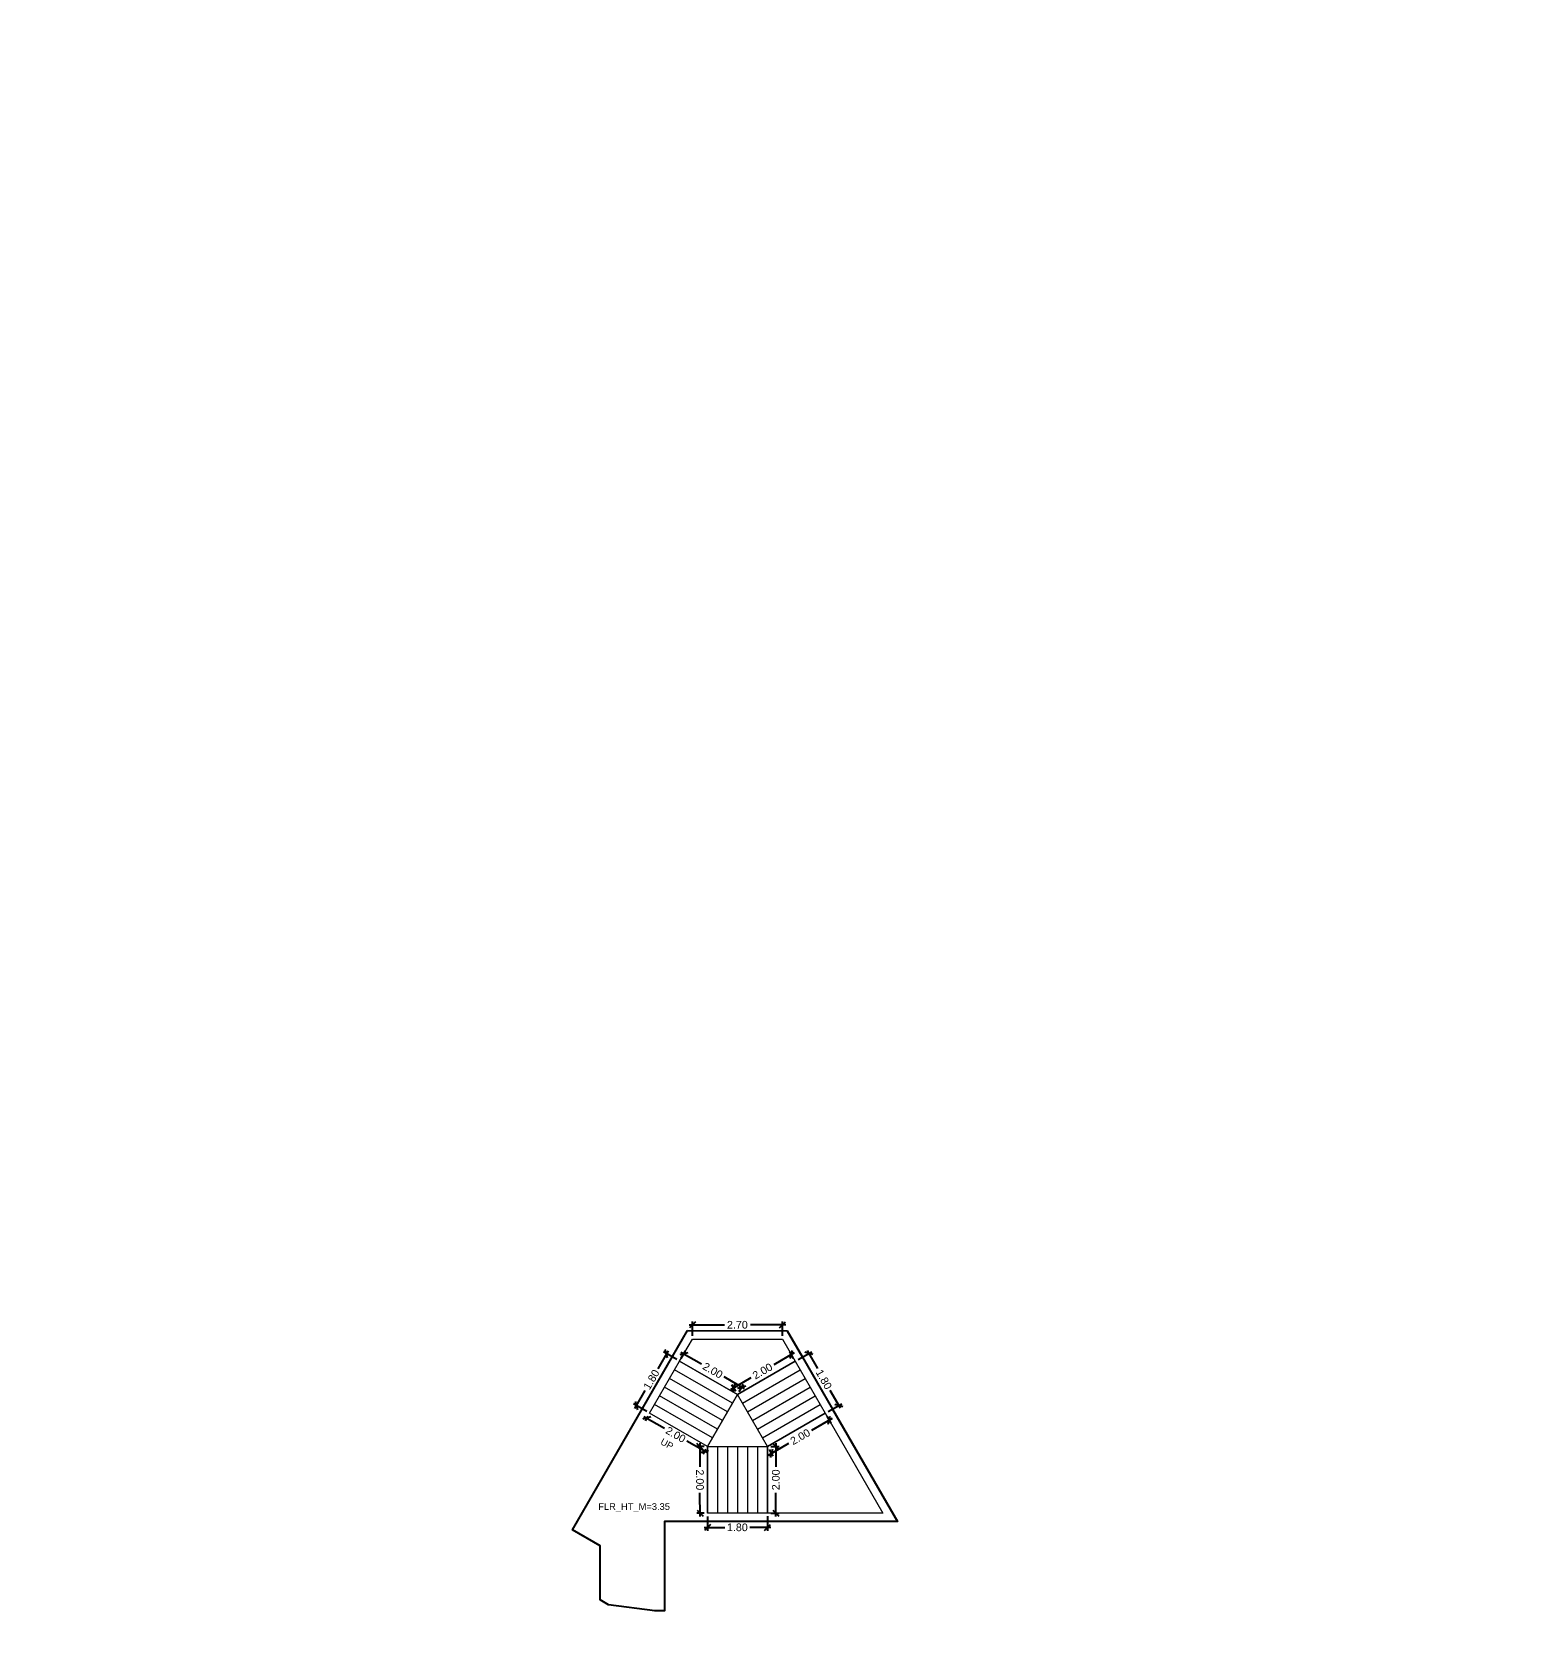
# Model space of a CAD drawing. Header units: metres. Extents: x 256329 to 886268, y -249371 to 355.
# Drawn here: x 287414.59 to 287459.34, y -1046.17 to -997.94 of the extents above; entities that cross this region are included whole.
import ezdxf

# ---------------------------------------------------------------- set-up
doc = ezdxf.new("R2010")
doc.units = ezdxf.units.M
doc.header["$MEASUREMENT"] = 0
doc.header["$PDMODE"] = 35
doc.linetypes.add('CONTINOUS', pattern=[0])
doc.layers.get('0').update_dxf_attribs({"lineweight": 18})
doc.layers.get('Defpoints').update_dxf_attribs({"lineweight": 20})
doc.layers.add('A_TEXT', color=4, linetype='Continuous', lineweight=0, transparency=0.3)
doc.layers.add('BLK_2_FLR_34_STAIR_4', color=7, linetype='Continuous')
for name, color, linetype, lineweight in [('BLK_2_FLR_34_STAIR_4_FLIGHT_1', 7, 'Continuous', 0), ('BLK_2_FLR_34_STAIR_4_FLIGHT_2', 7, 'Continuous', 0), ('BLK_2_FLR_34_STAIR_4_FLIGHT_3', 7, 'Continuous', 0), ('BLK_2_FLR_34_STAIR_4_LANDING_1', 7, 'Continuous', 0), ('BLK_2_FLR_34_STAIR_4_LANDING_2', 7, 'Continuous', 0)]:
    doc.layers.add(name, color=color, linetype=linetype, lineweight=lineweight)
doc.styles.add('Arial', font='arial.ttf')
doc.styles.get("Standard").update_dxf_attribs({"font": 'arial.ttf'})
doc.dimstyles.new('METRIC DIM', dxfattribs={"dimtxt": 0.23, "dimasz": 0.18, "dimexe": 0.1, "dimexo": 0.1, "dimgap": 0.09, "dimtad": 0, "dimzin": 0, "dimdsep": 46, "dimtxsty": 'Standard', "dimblk": 'OBLIQUE', "dimcen": 0, "dimdle": 0.1, "dimclrd": 147, "dimclre": 147, "dimclrt": 7, "dimadec": 0, "dimazin": 0, "dimtfac": 1, "dimtofl": 0, "dimtmove": 0, "dimatfit": 2, "dimfxl": 0.125, "dimtolj": 1, "dimtzin": 0, "dimarcsym": 0})

# ---------------------------------------------------------------- blocks, each defined once
blk = doc.blocks.new('_Oblique')
at = {"color": 0, "linetype": 'ByBlock', "lineweight": -2}
blk.add_line((-0.5, -0.5), (0.5, 0.5), dxfattribs=at)
blk = doc.blocks.new('*D1734')
at = {"layer": 'BLK_2_FLR_34_STAIR_4_FLIGHT_2', "color": 147, "lineweight": -2, "transparency": 16777216}
for p, q in [((287437.571867, -1037.764951), (287437.98099, -1037.529857)), ((287437.844463, -1037.492976), (287438.15461, -1038.032712)), ((287438.840918, -1039.227068), (287438.530772, -1038.687332)), ((287438.468677, -1039.325634), (287438.8778, -1039.090541))]:
    blk.add_line(p, q, dxfattribs=at)
at = {"layer": 'Defpoints', "color": 0, "linetype": 'CONTINOUS', "transparency": 16777216}
for p in [(287437.485162, -1037.814773, 0.042641), (287438.381972, -1039.375457, 0.042641), (287438.791095, -1039.140363)]:
    blk.add_point(p, dxfattribs=at)
at = {"layer": 'BLK_2_FLR_34_STAIR_4_FLIGHT_2', "color": 147, "linetype": 'CONTINOUS', "lineweight": -2, "transparency": 16777216, "xscale": 0.18, "yscale": 0.18, "zscale": 0.18}
for p, rotation in [((287437.894286, -1037.57968), 119.882813), ((287438.791095, -1039.140363), 299.882813)]:
    blk.add_blockref('_Oblique', p, dxfattribs=dict(at, rotation=rotation))
at = {"layer": 'BLK_2_FLR_34_STAIR_4_FLIGHT_2', "color": 7, "linetype": 'CONTINOUS', "transparency": 16777216, "insert": (287438.342691, -1038.360022), "char_height": 0.23, "attachment_point": 5, "rotation": 299.8828126}
blk.add_mtext('\\A1;1.80', dxfattribs=at)
blk = doc.blocks.new('*D1735')
at = {"layer": 'BLK_2_FLR_34_STAIR_4_LANDING_1', "color": 147, "lineweight": -2, "transparency": 16777216}
for p, q in [((287434.056357, -1037.542587), (287434.672283, -1037.896731)), ((287434.065757, -1037.726859), (287434.192894, -1037.505741)), ((287435.964899, -1038.639957), (287435.348973, -1038.285813)), ((287435.800915, -1038.724537), (287435.928053, -1038.50342))]:
    blk.add_line(p, q, dxfattribs=at)
at = {"layer": 'Defpoints', "color": 0, "linetype": 'CONTINOUS', "transparency": 16777216}
for p in [(287434.015911, -1037.81355, 0.042641), (287435.75107, -1038.811229, 0.042641), (287435.878208, -1038.590111)]:
    blk.add_point(p, dxfattribs=at)
at = {"layer": 'BLK_2_FLR_34_STAIR_4_LANDING_1', "color": 147, "linetype": 'CONTINOUS', "lineweight": -2, "transparency": 16777216, "xscale": 0.18, "yscale": 0.18, "zscale": 0.18}
for p, rotation in [((287434.143049, -1037.592433), 150.102044), ((287435.878208, -1038.590111), 330.102044)]:
    blk.add_blockref('_Oblique', p, dxfattribs=dict(at, rotation=rotation))
at = {"layer": 'BLK_2_FLR_34_STAIR_4_LANDING_1', "color": 7, "linetype": 'CONTINOUS', "transparency": 16777216, "insert": (287435.010628, -1038.091272), "char_height": 0.23, "attachment_point": 5, "rotation": 330.1020442}
blk.add_mtext('\\A1;2.00', dxfattribs=at)
blk = doc.blocks.new('*D1736')
at = {"layer": 'BLK_2_FLR_34_STAIR_4_FLIGHT_2', "color": 147, "lineweight": -2, "transparency": 16777216}
for p, q in [((287437.435339, -1037.728069), (287437.320001, -1037.52735)), ((287437.456529, -1037.564232), (287436.841174, -1037.917831)), ((287435.549027, -1038.660333), (287436.164381, -1038.306734)), ((287435.701247, -1038.724524), (287435.585909, -1038.523805))]:
    blk.add_line(p, q, dxfattribs=at)
at = {"layer": 'Defpoints', "color": 0, "linetype": 'CONTINOUS', "transparency": 16777216}
for p in [(287437.369824, -1037.614054), (287437.485162, -1037.814773, 0.042641), (287435.75107, -1038.811229, 0.042641)]:
    blk.add_point(p, dxfattribs=at)
at = {"layer": 'BLK_2_FLR_34_STAIR_4_FLIGHT_2', "color": 147, "linetype": 'CONTINOUS', "lineweight": -2, "transparency": 16777216, "xscale": 0.18, "yscale": 0.18, "zscale": 0.18}
for p, rotation in [((287437.369824, -1037.614054), 29.88281300000001), ((287435.635731, -1038.61051), 209.882813)]:
    blk.add_blockref('_Oblique', p, dxfattribs=dict(at, rotation=rotation))
at = {"layer": 'BLK_2_FLR_34_STAIR_4_FLIGHT_2', "color": 7, "linetype": 'CONTINOUS', "transparency": 16777216, "insert": (287436.502778, -1038.112282), "char_height": 0.23, "attachment_point": 5, "rotation": 29.8828126}
blk.add_mtext('\\A1;2.00', dxfattribs=at)
blk = doc.blocks.new('*D1737')
at = {"layer": 'BLK_2_FLR_34_STAIR_4_FLIGHT_3', "color": 147, "lineweight": -2, "transparency": 16777216}
for p, q in [((287434.747881, -1040.37236), (287434.520601, -1040.373377)), ((287434.620153, -1040.27293), (287434.62333, -1040.982746)), ((287434.630002, -1042.473127), (287434.626824, -1041.763311)), ((287434.756834, -1042.372559), (287434.529555, -1042.373576))]:
    blk.add_line(p, q, dxfattribs=at)
at = {"layer": 'Defpoints', "color": 0, "linetype": 'CONTINOUS', "transparency": 16777216}
for p in [(287434.84788, -1040.371912, 0.042641), (287434.629554, -1042.373128), (287434.856833, -1042.372111, 0.042641)]:
    blk.add_point(p, dxfattribs=at)
at = {"layer": 'BLK_2_FLR_34_STAIR_4_FLIGHT_3', "color": 147, "linetype": 'CONTINOUS', "lineweight": -2, "transparency": 16777216, "xscale": 0.18, "yscale": 0.18, "zscale": 0.18}
for p, rotation in [((287434.6206, -1040.372929), 90.256477), ((287434.629554, -1042.373128), 270.256477)]:
    blk.add_blockref('_Oblique', p, dxfattribs=dict(at, rotation=rotation))
at = {"layer": 'BLK_2_FLR_34_STAIR_4_FLIGHT_3', "color": 7, "linetype": 'CONTINOUS', "transparency": 16777216, "insert": (287434.625077, -1041.373029), "char_height": 0.23, "attachment_point": 5, "rotation": 270.2564771}
blk.add_mtext('\\A1;2.00', dxfattribs=at)
blk = doc.blocks.new('*D1738')
at = {"layer": 'BLK_2_FLR_34_STAIR_4_FLIGHT_1', "color": 147, "lineweight": -2, "transparency": 16777216}
for p, q in [((287432.945948, -1039.467525), (287433.560362, -1039.822102)), ((287433.066222, -1039.459178), (287432.982577, -1039.60412)), ((287434.850846, -1040.566837), (287434.236432, -1040.21226)), ((287434.797896, -1040.458524), (287434.71425, -1040.603466))]:
    blk.add_line(p, q, dxfattribs=at)
at = {"layer": 'Defpoints', "color": 0, "linetype": 'CONTINOUS', "transparency": 16777216}
for p in [(287433.116206, -1039.372566, 0.042641), (287433.03256, -1039.517508), (287434.84788, -1040.371912, 0.042641)]:
    blk.add_point(p, dxfattribs=at)
at = {"layer": 'BLK_2_FLR_34_STAIR_4_FLIGHT_1', "color": 147, "linetype": 'CONTINOUS', "lineweight": -2, "transparency": 16777216, "xscale": 0.18, "yscale": 0.18, "zscale": 0.18}
for p, rotation in [((287433.03256, -1039.517508), 150.01084), ((287434.764234, -1040.516854), 330.01084)]:
    blk.add_blockref('_Oblique', p, dxfattribs=dict(at, rotation=rotation))
at = {"layer": 'BLK_2_FLR_34_STAIR_4_FLIGHT_1', "color": 7, "linetype": 'CONTINOUS', "transparency": 16777216, "insert": (287433.898397, -1040.017181), "char_height": 0.23, "attachment_point": 5, "rotation": 330.0108404}
blk.add_mtext('\\A1;2.00', dxfattribs=at)
blk = doc.blocks.new('*D1739')
at = {"layer": 'BLK_2_FLR_34_STAIR_4_LANDING_2', "color": 147, "lineweight": -2, "transparency": 16777216}
for p, q in [((287438.431795, -1039.462161), (287438.551389, -1039.670287)), ((287438.588271, -1039.53376), (287437.972917, -1039.887359)), ((287436.68077, -1040.62986), (287437.296124, -1040.276262)), ((287436.697702, -1040.458617), (287436.817297, -1040.666742))]:
    blk.add_line(p, q, dxfattribs=at)
at = {"layer": 'Defpoints', "color": 0, "linetype": 'CONTINOUS', "transparency": 16777216}
for p in [(287438.381972, -1039.375457, 0.042641), (287438.501567, -1039.583582), (287436.64788, -1040.371912, 0.042641)]:
    blk.add_point(p, dxfattribs=at)
at = {"layer": 'BLK_2_FLR_34_STAIR_4_LANDING_2', "color": 147, "linetype": 'CONTINOUS', "lineweight": -2, "transparency": 16777216, "xscale": 0.18, "yscale": 0.18, "zscale": 0.18}
for p, rotation in [((287438.501567, -1039.583582), 29.88281300000001), ((287436.767474, -1040.580038), 209.882813)]:
    blk.add_blockref('_Oblique', p, dxfattribs=dict(at, rotation=rotation))
at = {"layer": 'BLK_2_FLR_34_STAIR_4_LANDING_2', "color": 7, "linetype": 'CONTINOUS', "transparency": 16777216, "insert": (287437.63452, -1040.08181), "char_height": 0.23, "attachment_point": 5, "rotation": 29.8828126}
blk.add_mtext('\\A1;2.00', dxfattribs=at)
blk = doc.blocks.new('*D1740')
at = {"layer": 'BLK_2_FLR_34_STAIR_4_LANDING_2', "color": 147, "lineweight": -2, "transparency": 16777216}
for p, q in [((287436.74788, -1040.371912), (287437.00353, -1040.371912)), ((287436.90353, -1040.271912), (287436.90353, -1040.981625)), ((287436.90353, -1042.471912), (287436.90353, -1041.762198)), ((287436.74788, -1042.371912), (287437.00353, -1042.371912))]:
    blk.add_line(p, q, dxfattribs=at)
at = {"layer": 'Defpoints', "color": 0, "linetype": 'CONTINOUS', "transparency": 16777216}
for p in [(287436.64788, -1040.371912, 0.042641), (287436.64788, -1042.371912, 0.042641), (287436.90353, -1042.371912)]:
    blk.add_point(p, dxfattribs=at)
at = {"layer": 'BLK_2_FLR_34_STAIR_4_LANDING_2', "color": 147, "linetype": 'CONTINOUS', "lineweight": -2, "transparency": 16777216, "xscale": 0.18, "yscale": 0.18, "zscale": 0.18}
for p, rotation in [((287436.90353, -1040.371912), 90), ((287436.90353, -1042.371912), 270)]:
    blk.add_blockref('_Oblique', p, dxfattribs=dict(at, rotation=rotation))
at = {"layer": 'BLK_2_FLR_34_STAIR_4_LANDING_2', "color": 7, "linetype": 'CONTINOUS', "transparency": 16777216, "insert": (287436.90353, -1041.371912), "char_height": 0.23, "attachment_point": 5, "rotation": 90}
blk.add_mtext('\\A1;2.00', dxfattribs=at)
blk = doc.blocks.new('*D1741')
at = {"layer": 'BLK_2_FLR_34_STAIR_4_FLIGHT_1', "color": 147, "lineweight": -2, "transparency": 16777216}
for p, q in [((287433.670388, -1037.498692), (287433.35924, -1038.037852)), ((287433.929299, -1037.763567), (287433.533792, -1037.535321)), ((287432.670715, -1039.230932), (287432.981863, -1038.691773)), ((287433.029594, -1039.322583), (287432.634087, -1039.094337))]:
    blk.add_line(p, q, dxfattribs=at)
at = {"layer": 'Defpoints', "color": 0, "linetype": 'CONTINOUS', "transparency": 16777216}
for p in [(287434.015911, -1037.81355, 0.042641), (287432.720699, -1039.14432), (287433.116206, -1039.372566, 0.042641)]:
    blk.add_point(p, dxfattribs=at)
at = {"layer": 'BLK_2_FLR_34_STAIR_4_FLIGHT_1', "color": 147, "linetype": 'CONTINOUS', "lineweight": -2, "transparency": 16777216, "xscale": 0.18, "yscale": 0.18, "zscale": 0.18}
for p, rotation in [((287433.620404, -1037.585304), 60.01084000000001), ((287432.720699, -1039.14432), 240.01084)]:
    blk.add_blockref('_Oblique', p, dxfattribs=dict(at, rotation=rotation))
at = {"layer": 'BLK_2_FLR_34_STAIR_4_FLIGHT_1', "color": 7, "linetype": 'CONTINOUS', "transparency": 16777216, "insert": (287433.170552, -1038.364812), "char_height": 0.23, "attachment_point": 5, "rotation": 60.0108404}
blk.add_mtext('\\A1;1.80', dxfattribs=at)
blk = doc.blocks.new('*D1742')
at = {"layer": 'BLK_2_FLR_34_STAIR_4_FLIGHT_3', "color": 147, "lineweight": -2, "transparency": 16777216}
for p, q in [((287434.74788, -1042.79909), (287435.37038, -1042.79909)), ((287434.84788, -1042.471912), (287434.84788, -1042.89909)), ((287436.74788, -1042.79909), (287436.12538, -1042.79909)), ((287436.64788, -1042.458113), (287436.64788, -1042.89909))]:
    blk.add_line(p, q, dxfattribs=at)
at = {"layer": 'Defpoints', "color": 0, "linetype": 'CONTINOUS', "transparency": 16777216}
for p in [(287436.64788, -1042.358113, 0.042641), (287434.84788, -1042.371912, 0.042641), (287436.64788, -1042.79909)]:
    blk.add_point(p, dxfattribs=at)
at = {"layer": 'BLK_2_FLR_34_STAIR_4_FLIGHT_3', "color": 147, "linetype": 'CONTINOUS', "lineweight": -2, "transparency": 16777216, "xscale": 0.18, "yscale": 0.18, "zscale": 0.18, "rotation": 180}
blk.add_blockref('_Oblique', (287434.84788, -1042.79909), dxfattribs=at)
at = {"layer": 'BLK_2_FLR_34_STAIR_4_FLIGHT_3', "color": 147, "linetype": 'CONTINOUS', "lineweight": -2, "transparency": 16777216, "xscale": 0.18, "yscale": 0.18, "zscale": 0.18}
blk.add_blockref('_Oblique', (287436.64788, -1042.79909), dxfattribs=at)
at = {"layer": 'BLK_2_FLR_34_STAIR_4_FLIGHT_3', "color": 7, "linetype": 'CONTINOUS', "transparency": 16777216, "insert": (287435.74788, -1042.79909), "char_height": 0.23, "attachment_point": 5}
blk.add_mtext('\\A1;1.80', dxfattribs=at)
blk = doc.blocks.new('*D1743')
at = {"layer": 'BLK_2_FLR_34_STAIR_4_LANDING_1', "color": 147, "lineweight": -2, "transparency": 16777216}
for p, q in [((287434.299229, -1036.721121), (287435.358413, -1036.721121)), ((287434.399229, -1037.050336), (287434.399229, -1036.621121)), ((287437.198169, -1036.721121), (287436.138986, -1036.721121)), ((287437.098169, -1037.050999), (287437.098169, -1036.621121))]:
    blk.add_line(p, q, dxfattribs=at)
at = {"layer": 'Defpoints', "color": 0, "linetype": 'CONTINOUS', "transparency": 16777216}
for p in [(287437.098169, -1036.721121), (287434.399229, -1037.150336, 0.042641), (287437.098169, -1037.150999, 0.042641)]:
    blk.add_point(p, dxfattribs=at)
at = {"layer": 'BLK_2_FLR_34_STAIR_4_LANDING_1', "color": 147, "linetype": 'CONTINOUS', "lineweight": -2, "transparency": 16777216, "xscale": 0.18, "yscale": 0.18, "zscale": 0.18, "rotation": 180}
blk.add_blockref('_Oblique', (287434.399229, -1036.721121), dxfattribs=at)
at = {"layer": 'BLK_2_FLR_34_STAIR_4_LANDING_1', "color": 147, "linetype": 'CONTINOUS', "lineweight": -2, "transparency": 16777216, "xscale": 0.18, "yscale": 0.18, "zscale": 0.18}
blk.add_blockref('_Oblique', (287437.098169, -1036.721121), dxfattribs=at)
at = {"layer": 'BLK_2_FLR_34_STAIR_4_LANDING_1', "color": 7, "linetype": 'CONTINOUS', "transparency": 16777216, "insert": (287435.748699, -1036.721121), "char_height": 0.23, "attachment_point": 5}
blk.add_mtext('\\A1;2.70', dxfattribs=at)

msp = doc.modelspace()

# ---------------------------------------------------------------- linework, layer by layer
at = {"color": 5, "linetype": 'CONTINOUS'}
for p, q in [((287436.64788, -1040.371912), (287435.75107, -1038.811229)), ((287434.84788, -1040.371912), (287436.64788, -1040.371912))]:
    msp.add_line(p, q, dxfattribs=at)
msp.add_lwpolyline([(287434.84788, -1040.371912), (287435.75107, -1038.811229)], dxfattribs=at)
at = {"layer": 'BLK_2_FLR_34_STAIR_4', "color": 7, "linetype": 'CONTINOUS'}
msp.add_lwpolyline([(287434.253033, -1036.896981), (287437.243728, -1036.897716), (287437.704405, -1037.687872), (287438.601474, -1039.249007), (287440.552284, -1042.626894), (287433.559882, -1042.623868), (287433.559212, -1045.300459), (287433.26992, -1045.300387), (287431.884737, -1045.122822), (287431.631405, -1044.976611), (287431.631717, -1043.35367), (287430.800752, -1042.873459)], close=True, dxfattribs=at)
at = {"layer": 'BLK_2_FLR_34_STAIR_4_FLIGHT_1', "color": 3, "linetype": 'CONTINOUS'}
for p, q in [((287435.75107, -1038.811229), (287434.015911, -1037.81355)), ((287435.447683, -1039.332568), (287433.716009, -1038.333222)), ((287435.597634, -1039.072732), (287433.86596, -1038.073386)), ((287435.147781, -1039.85224), (287433.416108, -1038.852894)), ((287435.297732, -1039.592404), (287433.566058, -1038.593058)), ((287434.84788, -1040.371912), (287433.116206, -1039.372566)), ((287434.99783, -1040.112076), (287433.266157, -1039.11273))]:
    msp.add_line(p, q, dxfattribs=at)
at = {"layer": 'BLK_2_FLR_34_STAIR_4_FLIGHT_1', "ltscale": 0.05}
msp.add_lwpolyline([(287435.75107, -1038.811229), (287434.84788, -1040.371912), (287433.116206, -1039.372566), (287434.015911, -1037.81355), (287435.75107, -1038.811229)], dxfattribs=at)
at = {"layer": 'BLK_2_FLR_34_STAIR_4_FLIGHT_2', "color": 3, "linetype": 'CONTINOUS'}
for p, q in [((287435.75107, -1038.811229), (287437.485162, -1037.814773)), ((287435.900538, -1039.071343), (287437.634631, -1038.074887)), ((287436.050006, -1039.331456), (287437.784099, -1038.335001)), ((287436.199475, -1039.59157), (287437.933567, -1038.595115)), ((287436.348943, -1039.851684), (287438.083035, -1038.855229)), ((287436.498411, -1040.111798), (287438.232504, -1039.115343)), ((287436.64788, -1040.371912), (287438.381972, -1039.375457))]:
    msp.add_line(p, q, dxfattribs=at)
at = {"layer": 'BLK_2_FLR_34_STAIR_4_FLIGHT_2', "color": 7, "linetype": 'CONTINOUS'}
msp.add_lwpolyline([(287437.485162, -1037.814773), (287438.381972, -1039.375457), (287436.64788, -1040.371912), (287435.75107, -1038.811229), (287437.485162, -1037.814773)], dxfattribs=at)
at = {"layer": 'BLK_2_FLR_34_STAIR_4_FLIGHT_3', "color": 3, "linetype": 'CONTINOUS'}
for p, q in [((287434.84788, -1040.371912), (287434.84788, -1042.371912)), ((287435.14788, -1040.371912), (287435.14788, -1042.371912)), ((287435.44788, -1040.371912), (287435.44788, -1042.371912)), ((287435.74788, -1040.371912), (287435.74788, -1042.371912)), ((287436.04788, -1040.371912), (287436.04788, -1042.371912)), ((287436.34788, -1040.371912), (287436.34788, -1042.371912)), ((287436.64788, -1040.371912), (287436.64788, -1042.371912))]:
    msp.add_line(p, q, dxfattribs=at)
at = {"layer": 'BLK_2_FLR_34_STAIR_4_FLIGHT_3', "color": 7, "linetype": 'CONTINOUS'}
msp.add_lwpolyline([(287434.84788, -1040.371912), (287436.64788, -1040.371912), (287436.64788, -1042.371912), (287434.84788, -1042.371912)], close=True, dxfattribs=at)
at = {"layer": 'BLK_2_FLR_34_STAIR_4_LANDING_1', "color": 7, "linetype": 'CONTINOUS'}
msp.add_lwpolyline([(287434.399229, -1037.150336), (287437.098169, -1037.150999), (287437.485162, -1037.814773), (287435.75107, -1038.811229), (287434.015911, -1037.81355), (287434.399229, -1037.150336)], dxfattribs=at)
at = {"layer": 'BLK_2_FLR_34_STAIR_4_LANDING_2', "ltscale": 0.05}
msp.add_lwpolyline([(287436.64788, -1040.371912), (287438.381972, -1039.375457), (287440.112914, -1042.372635), (287436.64788, -1042.372635), (287436.64788, -1040.371912)], dxfattribs=at)

# ---------------------------------------------------------------- texts
at = {"layer": 'A_TEXT', "lineweight": 0, "insert": (287434.48573, -1040.86439), "char_height": 0.2, "width": 2.485498, "attachment_point": 9, "rotation": 331.8720228, "style": 'Arial'}
msp.add_mtext('\\pxi2.2673,qc;UP', dxfattribs=at)
at = {"layer": 'BLK_2_FLR_34_STAIR_4', "color": 7, "linetype": 'CONTINOUS', "insert": (287431.57572, -1042.073911, -0.042641), "char_height": 0.2, "attachment_point": 1}
msp.add_mtext_dynamic_manual_height_columns('FLR_HT_M=3.35', width=2.272281, gutter_width=0.405, heights=[0.300679], dxfattribs=at)

# ---------------------------------------------------------------- dimensions: what is measured, and where the dimension line sits
at = {"layer": 'BLK_2_FLR_34_STAIR_4_FLIGHT_1', "color": 1, "linetype": 'CONTINOUS'}
dim = msp.add_aligned_dim(p1=(287434.015911, -1037.81355), p2=(287433.116206, -1039.372566), distance=-0.456642, dimstyle='METRIC DIM', override={"dimfxl": 0.18}, dxfattribs=at)
dim.commit()
dim.dimension.update_dxf_attribs({"geometry": '*D1741', "text_midpoint": (287433.170552, -1038.364812, -0.042641)})
at = {"layer": 'BLK_2_FLR_34_STAIR_4_FLIGHT_1', "color": 2, "linetype": 'CONTINOUS'}
dim = msp.add_aligned_dim(p1=(287434.84788, -1040.371912), p2=(287433.116206, -1039.372566), distance=0.167346, dimstyle='METRIC DIM', override={"dimfxl": 0.18}, dxfattribs=at)
dim.commit()
dim.dimension.update_dxf_attribs({"geometry": '*D1738', "text_midpoint": (287433.898397, -1040.017181, -0.042641)})
at = {"layer": 'BLK_2_FLR_34_STAIR_4_FLIGHT_2', "color": 2, "linetype": 'CONTINOUS'}
dim = msp.add_aligned_dim(p1=(287435.75107, -1038.811229), p2=(287437.485162, -1037.814773), distance=0.231497, dimstyle='METRIC DIM', override={"dimfxl": 0.18}, dxfattribs=at)
dim.commit()
dim.dimension.update_dxf_attribs({"geometry": '*D1736', "text_midpoint": (287436.502778, -1038.112282, -0.042641)})
at = {"layer": 'BLK_2_FLR_34_STAIR_4_FLIGHT_2', "color": 1, "linetype": 'CONTINOUS'}
dim = msp.add_aligned_dim(p1=(287437.485162, -1037.814773), p2=(287438.381972, -1039.375457), distance=0.471859, dimstyle='METRIC DIM', override={"dimfxl": 0.18}, dxfattribs=at)
dim.commit()
dim.dimension.update_dxf_attribs({"geometry": '*D1734', "text_midpoint": (287438.342691, -1038.360022, -0.042641)})
at = {"layer": 'BLK_2_FLR_34_STAIR_4_FLIGHT_3', "color": 2, "linetype": 'CONTINOUS'}
dim = msp.add_aligned_dim(p1=(287434.84788, -1040.371912), p2=(287434.856833, -1042.372111), distance=-0.227281, dimstyle='METRIC DIM', override={"dimfxl": 0.18}, dxfattribs=at)
dim.commit()
dim.dimension.update_dxf_attribs({"geometry": '*D1737', "text_midpoint": (287434.625077, -1041.373029, -0.042641)})
at = {"layer": 'BLK_2_FLR_34_STAIR_4_FLIGHT_3', "color": 1, "linetype": 'CONTINOUS'}
dim = msp.add_linear_dim(base=(287436.64788, -1042.79909, -0.042641), p1=(287434.84788, -1042.371912), p2=(287436.64788, -1042.358113), dimstyle='METRIC DIM', override={"dimfxl": 0.18}, dxfattribs=at)
dim.commit()
dim.dimension.update_dxf_attribs({"geometry": '*D1742', "text_midpoint": (287435.74788, -1042.79909, -0.042641)})
at = {"layer": 'BLK_2_FLR_34_STAIR_4_LANDING_1', "color": 1, "linetype": 'CONTINOUS'}
dim = msp.add_linear_dim(base=(287437.098169, -1036.721121, -0.042641), p1=(287434.399229, -1037.150336), p2=(287437.098169, -1037.150999), dimstyle='METRIC DIM', override={"dimfxl": 0.18}, dxfattribs=at)
dim.commit()
dim.dimension.update_dxf_attribs({"geometry": '*D1743', "text_midpoint": (287435.748699, -1036.721121, -0.042641)})
at = {"layer": 'BLK_2_FLR_34_STAIR_4_LANDING_1', "color": 2, "linetype": 'CONTINOUS'}
dim = msp.add_aligned_dim(p1=(287434.015911, -1037.81355), p2=(287435.75107, -1038.811229), distance=0.255063, dimstyle='METRIC DIM', override={"dimfxl": 0.18}, dxfattribs=at)
dim.commit()
dim.dimension.update_dxf_attribs({"geometry": '*D1735', "text_midpoint": (287435.010628, -1038.091272, -0.042641)})
at = {"layer": 'BLK_2_FLR_34_STAIR_4_LANDING_2', "color": 1, "linetype": 'CONTINOUS'}
dim = msp.add_aligned_dim(p1=(287436.64788, -1040.371912), p2=(287438.381972, -1039.375457), distance=-0.24004, dimstyle='METRIC DIM', override={"dimfxl": 0.18}, dxfattribs=at)
dim.commit()
dim.dimension.update_dxf_attribs({"geometry": '*D1739', "text_midpoint": (287437.63452, -1040.08181, -0.042641)})
at = {"layer": 'BLK_2_FLR_34_STAIR_4_LANDING_2', "color": 2, "linetype": 'CONTINOUS'}
dim = msp.add_aligned_dim(p1=(287436.64788, -1040.371912), p2=(287436.64788, -1042.371912), distance=0.25565, dimstyle='METRIC DIM', override={"dimfxl": 0.18}, dxfattribs=at)
dim.commit()
dim.dimension.update_dxf_attribs({"geometry": '*D1740', "text_midpoint": (287436.90353, -1041.371912, -0.042641)})

doc.saveas('drawing.dxf')
